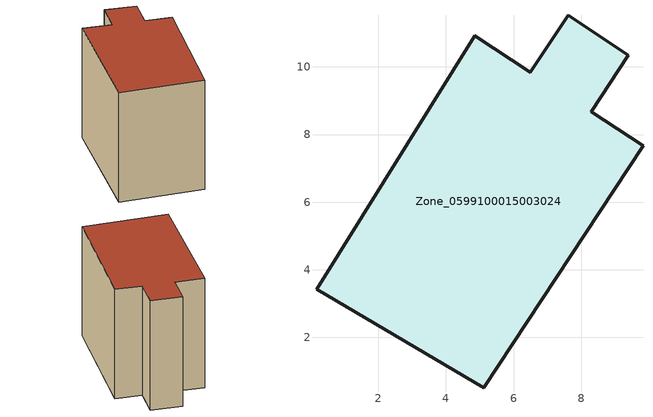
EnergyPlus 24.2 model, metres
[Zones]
Zone_0599100015003024
 floor ground (C_G): 5.12,0.51 0.17,3.42 4.86,10.92 6.5,9.84 7.61,11.53 9.4,10.35 8.3,8.68 9.83,7.67 z0.86
 wall outside (C_F): 8.3,8.68 9.4,10.35 7.61,11.53 6.5,9.84 4.86,10.92 0.17,3.42 5.12,0.51 9.83,7.67 8.3,8.68 z0.86:8.81
 roof outside (C_R): 5.12,0.51 9.83,7.67 8.3,8.68 9.4,10.35 7.61,11.53 6.5,9.84 4.86,10.92 0.17,3.42 z8.81
[BUILDING]
Pand.0599100015003024: North Axis=0; Terrain=City; Loads Convergence Tolerance Value=0.04; Temperature Convergence Tolerance Value=0.4; Solar Distribution=FullExterior; Maximum Number of Warmup Days=25; Minimum Number of Warmup Days=1
[Site:Location]
Rotterdam.The.Hague.AP_ZH_NLD Design_Conditions: Latitude=51.96; Longitude=4.45; Time Zone=1; Elevation=-4.5
[SITE:GROUNDTEMPERATURE:BUILDINGSURFACE]
18, 18, 18, 18, 18, 18, 18, 18, 18, 18, 18, 18
[MATERIAL] Thermal Absorptance=0.9; Solar Absorptance=0.7; Visible Absorptance=0.7
Name | Roughness | Thickness | Conductivity | Density | Specific Heat
G.TI.1965-1974 | MediumSmooth | 0.15 | 0.882353 | 540 | 1210
F.TI.1965-1974 | Rough | 0.3 | 0.697674 | 1920 | 840
R.TI.1965-1974 | MediumRough | 0.2 | 0.232558 | 1500 | 1000
[CONSTRUCTION]
C_G: G.TI.1965-1974
C_F: F.TI.1965-1974
C_R: R.TI.1965-1974
[ZONE]
Zone_0599100015003024: Type=1; Multiplier=1; Ceiling Height=Autocalculate; Volume=Autocalculate; Floor Area=autocalculate; Part of Total Floor Area=Yes
[ZONEINFILTRATION:DESIGNFLOWRATE]
Infil_Zone_0599100015003024: Zone or ZoneList or Space or SpaceList=Zone_0599100015003024; Schedule=AlwaysOn; Design Flow Rate Calculation Method=Flow/Area; Flow Rate per Floor Area=0.003; Constant Term Coefficient=1; Temperature Term Coefficient=0; Velocity Term Coefficient=0; Velocity Squared Term Coefficient=0
[HVACTEMPLATE:ZONE:IDEALLOADSAIRSYSTEM]
Zone_0599100015003024: Maximum Heating Supply Air Temperature=50; Minimum Cooling Supply Air Temperature=13; Maximum Heating Supply Air Humidity Ratio=0.0156; Minimum Cooling Supply Air Humidity Ratio=0.0077; Heating Limit=NoLimit; Cooling Limit=NoLimit; Dehumidification Control Type=ConstantSensibleHeatRatio; Cooling Sensible Heat Ratio=0.7; Dehumidification Setpoint=60; Humidification Control Type=None; Humidification Setpoint=30; Outdoor Air Method=None; Outdoor Air Flow Rate per Person=0.00944; Outdoor Air Flow Rate per Zone Floor Area=0; Outdoor Air Flow Rate per Zone=0; Demand Controlled Ventilation Type=None; Outdoor Air Economizer Type=NoEconomizer; Heat Recovery Type=None; Sensible Heat Recovery Effectiveness=0.7; Latent Heat Recovery Effectiveness=0.65
[ZONECONTROL:THERMOSTAT]
ThermostatControl_Zone_0599100015003024: Zone or ZoneList=Zone_0599100015003024; Control Type Schedule=DualSetpointControlType; Control 1=Thermostat_Zone_0599100015003024; Temperature Difference Between Cutout And Setpoint=0
[THERMOSTATSETPOINT:DUALSETPOINT]
Thermostat_Zone_0599100015003024: Heating Setpoint Temperature Schedule=HeatingSetpoint_Zone_0599100015003024; Cooling Setpoint Temperature Schedule=CoolingSetpoint_Zone_0599100015003024
[SCHEDULE:COMPACT]
HeatingSetpoint_Zone_0599100015003024: Through: 12/31, For: AllDays, Until: 24:00, 21
CoolingSetpoint_Zone_0599100015003024: Through: 12/31, For: AllDays, Until: 24:00, 24
DualSetpointControlType: Through: 12/31, For: AllDays, Until: 24:00, 4
AlwaysOn: Through: 12/31, For: AllDays, Until: 24:00, 1
